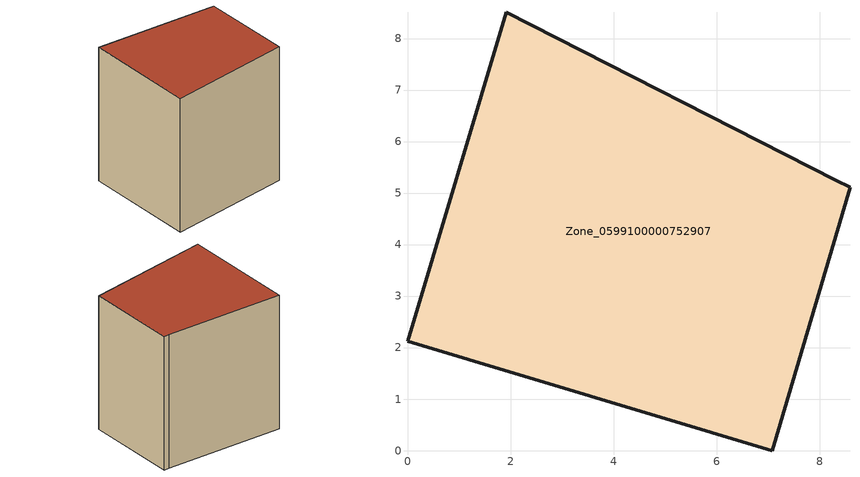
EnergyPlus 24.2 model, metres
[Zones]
Zone_0599100000752907
 floor ground (C_G): 8.59,5.11 7.08,0 0,2.12 1.91,8.51 8.31,5.25 z3.65
 wall outside (C_F): 0,2.12 7.08,0 8.59,5.11 8.31,5.25 1.91,8.51 0,2.12 z3.65:12.66
 roof outside (C_R): 7.08,0 8.59,5.11 8.31,5.25 1.91,8.51 0,2.12 z12.66
[BUILDING]
Pand.0599100000752907: North Axis=0; Terrain=City; Loads Convergence Tolerance Value=0.04; Temperature Convergence Tolerance Value=0.4; Solar Distribution=FullExterior; Maximum Number of Warmup Days=25; Minimum Number of Warmup Days=1
[Site:Location]
Rotterdam.The.Hague.AP_ZH_NLD Design_Conditions: Latitude=51.96; Longitude=4.45; Time Zone=1; Elevation=-4.5
[SITE:GROUNDTEMPERATURE:BUILDINGSURFACE]
18, 18, 18, 18, 18, 18, 18, 18, 18, 18, 18, 18
[MATERIAL] Thermal Absorptance=0.9; Solar Absorptance=0.7; Visible Absorptance=0.7
Name | Roughness | Thickness | Conductivity | Density | Specific Heat
G.TI.2006-2014 | MediumSmooth | 0.15 | 0.06 | 540 | 1210
F.TI.2006-2014 | Rough | 0.3 | 0.12 | 1920 | 840
R.TI.2006-2014 | MediumRough | 0.2 | 0.08 | 1500 | 1000
[CONSTRUCTION]
C_G: G.TI.2006-2014
C_F: F.TI.2006-2014
C_R: R.TI.2006-2014
[ZONE]
Zone_0599100000752907: Type=1; Multiplier=1; Ceiling Height=Autocalculate; Volume=Autocalculate; Floor Area=autocalculate; Part of Total Floor Area=Yes
[ZONEINFILTRATION:DESIGNFLOWRATE]
Infil_Zone_0599100000752907: Zone or ZoneList or Space or SpaceList=Zone_0599100000752907; Schedule=AlwaysOn; Design Flow Rate Calculation Method=Flow/Area; Flow Rate per Floor Area=0.0015; Constant Term Coefficient=1; Temperature Term Coefficient=0; Velocity Term Coefficient=0; Velocity Squared Term Coefficient=0
[HVACTEMPLATE:ZONE:IDEALLOADSAIRSYSTEM]
Zone_0599100000752907: Maximum Heating Supply Air Temperature=50; Minimum Cooling Supply Air Temperature=13; Maximum Heating Supply Air Humidity Ratio=0.0156; Minimum Cooling Supply Air Humidity Ratio=0.0077; Heating Limit=NoLimit; Cooling Limit=NoLimit; Dehumidification Control Type=ConstantSensibleHeatRatio; Cooling Sensible Heat Ratio=0.7; Dehumidification Setpoint=60; Humidification Control Type=None; Humidification Setpoint=30; Outdoor Air Method=None; Outdoor Air Flow Rate per Person=0.00944; Outdoor Air Flow Rate per Zone Floor Area=0; Outdoor Air Flow Rate per Zone=0; Demand Controlled Ventilation Type=None; Outdoor Air Economizer Type=NoEconomizer; Heat Recovery Type=None; Sensible Heat Recovery Effectiveness=0.7; Latent Heat Recovery Effectiveness=0.65
[ZONECONTROL:THERMOSTAT]
ThermostatControl_Zone_0599100000752907: Zone or ZoneList=Zone_0599100000752907; Control Type Schedule=DualSetpointControlType; Control 1=Thermostat_Zone_0599100000752907; Temperature Difference Between Cutout And Setpoint=0
[THERMOSTATSETPOINT:DUALSETPOINT]
Thermostat_Zone_0599100000752907: Heating Setpoint Temperature Schedule=HeatingSetpoint_Zone_0599100000752907; Cooling Setpoint Temperature Schedule=CoolingSetpoint_Zone_0599100000752907
[SCHEDULE:COMPACT]
HeatingSetpoint_Zone_0599100000752907: Through: 12/31, For: AllDays, Until: 24:00, 21
CoolingSetpoint_Zone_0599100000752907: Through: 12/31, For: AllDays, Until: 24:00, 24
DualSetpointControlType: Through: 12/31, For: AllDays, Until: 24:00, 4
AlwaysOn: Through: 12/31, For: AllDays, Until: 24:00, 1
